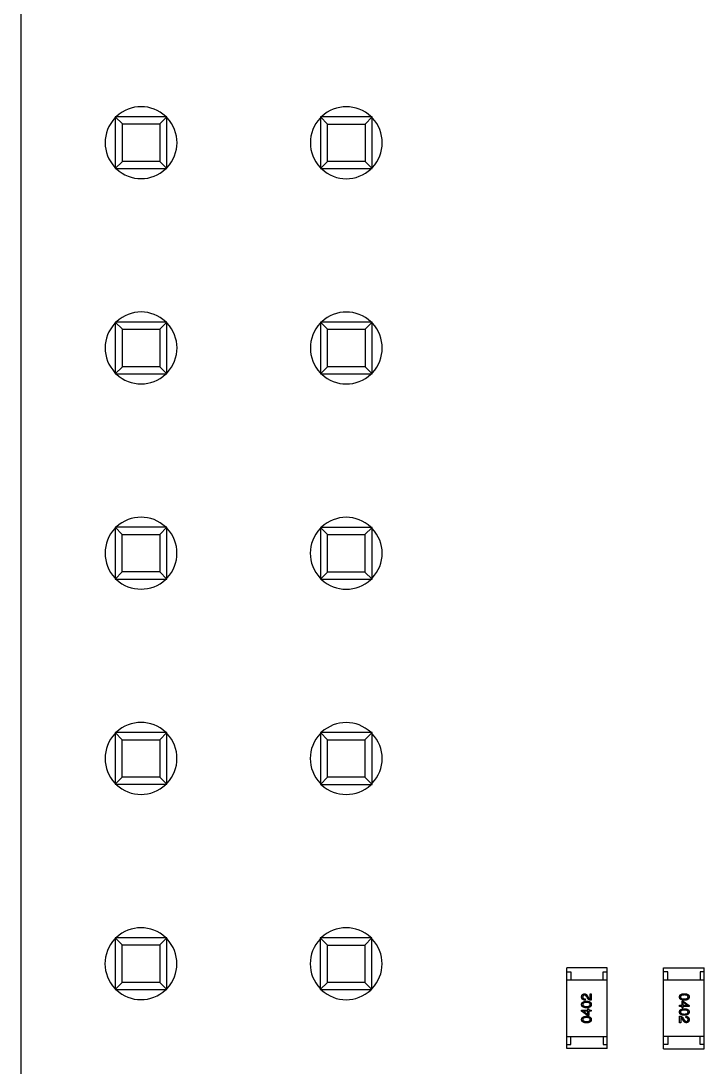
# Model space of a CAD drawing. Header units: inches. Extents: x -29 to 164, y -51 to 83.
# Drawn here: x 113.5 to 121.96, y 19.2 to 32.15 of the extents above; entities that cross this region are included whole.
import ezdxf

# ---------------------------------------------------------------- set-up
doc = ezdxf.new("R2010")
doc.units = ezdxf.units.IN
doc.header["$LTSCALE"] = 1.21
doc.header["$MEASUREMENT"] = 0
doc.layers.get('0').update_dxf_attribs({"linetype": 'CONTINUOUS'})

msp = doc.modelspace()

# ---------------------------------------------------------------- linework, layer by layer
at = {"color": 7, "linetype": 'Continuous'}
for p, q in [((113.505, 40.283), (113.505, -5.717)), ((114.672, 30.963), (114.672, 30.323)), ((114.76, 30.875), (114.672, 30.963)), ((115.312, 30.963), (114.672, 30.963)), ((115.224, 30.875), (115.312, 30.963)), ((115.312, 30.323), (115.312, 30.963)), ((117.212, 30.962), (117.212, 30.322)), ((117.3, 30.874), (117.212, 30.962)), ((117.852, 30.962), (117.212, 30.962)), ((117.764, 30.874), (117.852, 30.962)), ((117.852, 30.322), (117.852, 30.962)), ((114.76, 30.411), (114.76, 30.875)), ((114.76, 30.875), (115.224, 30.875)), ((115.224, 30.875), (115.224, 30.411)), ((117.3, 30.41), (117.3, 30.874)), ((117.3, 30.874), (117.764, 30.874)), ((117.764, 30.874), (117.764, 30.41)), ((114.672, 30.323), (114.76, 30.411)), ((114.672, 30.323), (115.312, 30.323)), ((115.224, 30.411), (114.76, 30.411)), ((115.312, 30.323), (115.224, 30.411)), ((117.212, 30.322), (117.3, 30.41)), ((117.212, 30.322), (117.852, 30.322)), ((117.764, 30.41), (117.3, 30.41)), ((117.852, 30.322), (117.764, 30.41)), ((114.672, 28.423), (114.672, 27.783)), ((114.76, 28.335), (114.672, 28.423)), ((115.312, 28.423), (114.672, 28.423)), ((115.224, 28.335), (115.312, 28.423)), ((115.312, 27.783), (115.312, 28.423)), ((117.212, 28.422), (117.212, 27.782)), ((117.3, 28.334), (117.212, 28.422)), ((117.852, 28.422), (117.212, 28.422)), ((117.764, 28.334), (117.852, 28.422)), ((117.852, 27.782), (117.852, 28.422)), ((114.76, 27.871), (114.76, 28.335)), ((114.76, 28.335), (115.224, 28.335)), ((115.224, 28.335), (115.224, 27.871)), ((117.3, 27.87), (117.3, 28.334)), ((117.3, 28.334), (117.764, 28.334)), ((117.764, 28.334), (117.764, 27.87)), ((114.672, 27.783), (114.76, 27.871)), ((115.224, 27.871), (114.76, 27.871)), ((115.312, 27.783), (115.224, 27.871)), ((117.212, 27.782), (117.3, 27.87)), ((117.764, 27.87), (117.3, 27.87)), ((117.852, 27.782), (117.764, 27.87)), ((114.672, 27.783), (115.312, 27.783)), ((117.212, 27.782), (117.852, 27.782)), ((114.671, 25.883), (114.671, 25.243)), ((114.759, 25.795), (114.671, 25.883)), ((115.311, 25.883), (114.671, 25.883)), ((114.759, 25.331), (114.759, 25.795)), ((114.759, 25.795), (115.223, 25.795)), ((115.223, 25.795), (115.311, 25.883)), ((115.223, 25.795), (115.223, 25.331)), ((115.311, 25.243), (115.311, 25.883)), ((117.211, 25.882), (117.211, 25.242)), ((117.299, 25.794), (117.211, 25.882)), ((117.851, 25.882), (117.211, 25.882)), ((117.299, 25.33), (117.299, 25.794)), ((117.299, 25.794), (117.763, 25.794)), ((117.763, 25.794), (117.851, 25.882)), ((117.763, 25.794), (117.763, 25.33)), ((117.851, 25.242), (117.851, 25.882)), ((114.671, 25.243), (114.759, 25.331)), ((115.223, 25.331), (114.759, 25.331)), ((115.311, 25.243), (115.223, 25.331)), ((117.211, 25.242), (117.299, 25.33)), ((117.763, 25.33), (117.299, 25.33)), ((117.851, 25.242), (117.763, 25.33)), ((114.671, 25.243), (115.311, 25.243)), ((117.211, 25.242), (117.851, 25.242)), ((114.671, 23.343), (114.671, 22.703)), ((114.759, 23.255), (114.671, 23.343)), ((115.311, 23.343), (114.671, 23.343)), ((115.223, 23.255), (115.311, 23.343)), ((115.311, 22.703), (115.311, 23.343)), ((117.211, 23.342), (117.211, 22.702)), ((117.299, 23.254), (117.211, 23.342)), ((117.851, 23.342), (117.211, 23.342)), ((117.763, 23.254), (117.851, 23.342)), ((117.851, 22.702), (117.851, 23.342)), ((114.759, 22.791), (114.759, 23.255)), ((114.759, 23.255), (115.223, 23.255)), ((115.223, 23.255), (115.222, 22.791)), ((117.299, 22.79), (117.299, 23.254)), ((117.299, 23.254), (117.763, 23.254)), ((117.763, 23.254), (117.762, 22.79)), ((114.671, 22.703), (114.759, 22.791)), ((115.222, 22.791), (114.759, 22.791)), ((115.311, 22.703), (115.222, 22.791)), ((117.211, 22.702), (117.299, 22.79)), ((117.762, 22.79), (117.299, 22.79)), ((117.851, 22.702), (117.762, 22.79)), ((114.671, 22.703), (115.311, 22.703)), ((117.211, 22.702), (117.851, 22.702)), ((114.67, 20.803), (114.67, 20.163)), ((114.758, 20.715), (114.67, 20.803)), ((115.31, 20.803), (114.67, 20.803)), ((114.758, 20.251), (114.758, 20.715)), ((114.758, 20.715), (115.222, 20.715)), ((115.222, 20.715), (115.31, 20.803)), ((115.222, 20.715), (115.222, 20.251)), ((115.31, 20.163), (115.31, 20.803)), ((117.21, 20.802), (117.21, 20.162)), ((117.298, 20.714), (117.21, 20.802)), ((117.85, 20.802), (117.21, 20.802)), ((117.298, 20.25), (117.298, 20.714)), ((117.298, 20.714), (117.762, 20.714)), ((117.762, 20.714), (117.85, 20.802)), ((117.762, 20.714), (117.762, 20.25)), ((117.85, 20.162), (117.85, 20.802)), ((120.26, 19.432), (120.26, 20.432)), ((120.76, 20.432), (120.26, 20.432)), ((120.26, 20.382), (120.31, 20.382)), ((120.31, 20.382), (120.31, 20.282)), ((120.71, 20.282), (120.71, 20.382)), ((120.71, 20.382), (120.76, 20.382)), ((120.76, 19.432), (120.76, 20.432)), ((121.46, 19.431), (121.46, 20.431)), ((121.46, 20.431), (121.96, 20.431)), ((121.51, 20.381), (121.46, 20.381)), ((121.51, 20.281), (121.51, 20.381)), ((121.91, 20.381), (121.91, 20.281)), ((121.96, 20.381), (121.91, 20.381)), ((121.96, 19.431), (121.96, 20.431)), ((114.67, 20.163), (114.758, 20.251)), ((115.222, 20.251), (114.758, 20.251)), ((115.31, 20.163), (115.222, 20.251)), ((117.21, 20.162), (117.298, 20.25)), ((117.762, 20.25), (117.298, 20.25)), ((117.85, 20.162), (117.762, 20.25)), ((120.26, 20.282), (120.76, 20.282)), ((121.96, 20.281), (121.46, 20.281)), ((114.67, 20.163), (115.31, 20.163)), ((117.21, 20.162), (117.85, 20.162)), ((120.516, 20.057), (120.507, 20.073)), ((120.519, 20.078), (120.526, 20.066)), ((120.549, 20.046), (120.549, 20.11)), ((120.549, 20.11), (120.562, 20.11)), ((120.562, 20.11), (120.562, 20.03)), ((120.487, 20.047), (120.487, 20.032)), ((121.658, 19.954), (121.658, 19.969)), ((121.658, 19.969), (121.687, 19.969)), ((121.687, 19.954), (121.658, 19.954)), ((121.687, 19.969), (121.687, 20.021)), ((121.687, 20.021), (121.701, 20.021)), ((121.687, 19.937), (121.687, 19.954)), ((121.699, 20.007), (121.699, 19.969)), ((121.753, 19.97), (121.699, 20.007)), ((121.699, 19.969), (121.753, 19.969)), ((121.699, 19.954), (121.699, 19.937)), ((121.776, 19.954), (121.699, 19.954)), ((121.701, 20.021), (121.776, 19.967)), ((121.753, 19.969), (121.753, 19.97)), ((121.776, 19.967), (121.776, 19.954)), ((120.444, 19.896), (120.444, 19.909)), ((120.444, 19.909), (120.521, 19.909)), ((120.519, 19.842), (120.444, 19.896)), ((120.467, 19.894), (120.467, 19.894)), ((120.467, 19.894), (120.521, 19.856)), ((120.521, 19.894), (120.467, 19.894)), ((120.533, 19.842), (120.519, 19.842)), ((120.521, 19.909), (120.521, 19.926)), ((120.521, 19.926), (120.533, 19.926)), ((120.521, 19.856), (120.521, 19.894)), ((120.533, 19.926), (120.533, 19.909)), ((120.533, 19.909), (120.562, 19.909)), ((120.533, 19.894), (120.533, 19.842)), ((120.562, 19.894), (120.533, 19.894)), ((120.562, 19.909), (120.562, 19.894)), ((121.658, 19.753), (121.658, 19.834)), ((121.672, 19.817), (121.671, 19.753)), ((121.699, 19.937), (121.687, 19.937)), ((121.733, 19.816), (121.733, 19.831)), ((121.671, 19.753), (121.658, 19.753)), ((121.701, 19.785), (121.694, 19.797)), ((121.704, 19.806), (121.713, 19.79)), ((120.26, 19.582), (120.76, 19.582)), ((120.31, 19.482), (120.31, 19.582)), ((120.71, 19.582), (120.71, 19.482)), ((121.96, 19.581), (121.46, 19.581)), ((121.51, 19.581), (121.51, 19.481)), ((121.91, 19.481), (121.91, 19.581)), ((120.26, 19.482), (120.31, 19.482)), ((120.76, 19.432), (120.26, 19.432)), ((120.71, 19.482), (120.76, 19.482)), ((121.51, 19.481), (121.46, 19.481)), ((121.46, 19.431), (121.96, 19.431)), ((121.96, 19.481), (121.91, 19.481))]:
    msp.add_line(p, q, dxfattribs=at)
for centre, start, end in [((114.992, 30.643), 46.8548, 133.1203), ((117.532, 30.642), 46.8548, 133.1203), ((114.992, 30.643), 136.534, 223.4753), ((114.992, 30.643), 316.534, 43.4753), ((117.532, 30.642), 136.534, 223.4753), ((117.532, 30.642), 316.534, 43.4753), ((114.992, 30.643), 226.8548, 313.1203), ((117.532, 30.642), 226.8548, 313.1203), ((114.992, 28.103), 46.8548, 133.1203), ((117.532, 28.102), 46.8548, 133.1203), ((114.992, 28.103), 136.534, 223.4753), ((114.992, 28.103), 316.534, 43.4753), ((117.532, 28.102), 136.534, 223.4753), ((117.532, 28.102), 316.534, 43.4753), ((114.992, 28.103), 226.8548, 313.1203), ((117.532, 28.102), 226.8548, 313.1203), ((114.991, 25.563), 46.8548, 133.1203), ((117.531, 25.562), 46.8548, 133.1203), ((114.991, 25.563), 136.534, 223.4753), ((114.991, 25.563), 316.534, 43.4753), ((117.531, 25.562), 136.534, 223.4753), ((117.531, 25.562), 316.534, 43.4753), ((114.991, 25.563), 226.8548, 313.1203), ((117.531, 25.562), 226.8548, 313.1203), ((114.991, 23.023), 46.8548, 133.1203), ((117.531, 23.022), 46.8548, 133.1203), ((114.991, 23.023), 136.534, 223.4753), ((114.991, 23.023), 316.534, 43.4753), ((117.531, 23.022), 136.534, 223.4753), ((117.531, 23.022), 316.534, 43.4753), ((114.991, 23.023), 226.8548, 313.1203), ((117.531, 23.022), 226.8548, 313.1203), ((114.99, 20.483), 46.8548, 133.1203), ((117.53, 20.482), 46.8548, 133.1203), ((114.99, 20.483), 136.534, 223.4753), ((114.99, 20.483), 316.534, 43.4753), ((117.53, 20.482), 136.534, 223.4753), ((117.53, 20.482), 316.534, 43.4753), ((114.99, 20.483), 226.8548, 313.1203), ((117.53, 20.482), 226.8548, 313.1203)]:
    msp.add_arc(centre, 0.445, start, end, dxfattribs=at)
for points, knots in [([(120.444, 20.073), (120.444, 20.074), (120.445, 20.077), (120.445, 20.081), (120.446, 20.085), (120.447, 20.088), (120.448, 20.092), (120.45, 20.095), (120.452, 20.097), (120.454, 20.1), (120.456, 20.102), (120.459, 20.104), (120.462, 20.106), (120.465, 20.107), (120.468, 20.108), (120.472, 20.109), (120.476, 20.11), (120.478, 20.11), (120.48, 20.11)], [0, 0, 0, 0, 0.074847, 0.14558, 0.212628, 0.276599, 0.337792, 0.396608, 0.453638, 0.509854, 0.565589, 0.621545, 0.678777, 0.737222, 0.798388, 0.862259, 0.929312, 1, 1, 1, 1]), ([(120.487, 20.032), (120.485, 20.032), (120.482, 20.032), (120.477, 20.033), (120.473, 20.034), (120.469, 20.035), (120.465, 20.036), (120.462, 20.038), (120.458, 20.04), (120.456, 20.043), (120.453, 20.045), (120.451, 20.048), (120.449, 20.052), (120.447, 20.055), (120.446, 20.059), (120.445, 20.064), (120.444, 20.068), (120.444, 20.071), (120.444, 20.073)], [0, 0, 0, 0, 0.074935, 0.145873, 0.212498, 0.27598, 0.33603, 0.394042, 0.450372, 0.505546, 0.560812, 0.616481, 0.673265, 0.732328, 0.7938, 0.858943, 0.92718, 1, 1, 1, 1]), ([(120.479, 20.095), (120.478, 20.094), (120.477, 20.094), (120.474, 20.094), (120.472, 20.093), (120.47, 20.093), (120.468, 20.092), (120.467, 20.091), (120.465, 20.089), (120.464, 20.088), (120.462, 20.086), (120.461, 20.085), (120.46, 20.083), (120.46, 20.081), (120.459, 20.078), (120.458, 20.076), (120.458, 20.074), (120.458, 20.072), (120.458, 20.071)], [0, 0, 0, 0, 0.069456, 0.136175, 0.198596, 0.258993, 0.316838, 0.37342, 0.428889, 0.48454, 0.540119, 0.597644, 0.65702, 0.718534, 0.783117, 0.851564, 0.923888, 1, 1, 1, 1]), ([(120.458, 20.071), (120.458, 20.07), (120.458, 20.068), (120.458, 20.066), (120.459, 20.063), (120.46, 20.061), (120.461, 20.059), (120.462, 20.057), (120.464, 20.055), (120.465, 20.053), (120.467, 20.052), (120.469, 20.051), (120.472, 20.05), (120.474, 20.049), (120.477, 20.048), (120.48, 20.048), (120.483, 20.047), (120.486, 20.047), (120.487, 20.047)], [0, 0, 0, 0, 0.065945, 0.127767, 0.186553, 0.242898, 0.297728, 0.351599, 0.404854, 0.459191, 0.515338, 0.573322, 0.634405, 0.698538, 0.767039, 0.84022, 0.917406, 1, 1, 1, 1]), ([(120.507, 20.073), (120.506, 20.074), (120.505, 20.076), (120.504, 20.078), (120.502, 20.081), (120.5, 20.083), (120.499, 20.085), (120.497, 20.087), (120.496, 20.088), (120.494, 20.09), (120.492, 20.091), (120.49, 20.092), (120.488, 20.093), (120.487, 20.094), (120.485, 20.094), (120.483, 20.094), (120.481, 20.095), (120.48, 20.095), (120.479, 20.095)], [0, 0, 0, 0, 0.084365, 0.165386, 0.24176, 0.314729, 0.38433, 0.449952, 0.513164, 0.5734, 0.630824, 0.68644, 0.740136, 0.792605, 0.844515, 0.896112, 0.947763, 1, 1, 1, 1]), ([(120.48, 20.11), (120.481, 20.11), (120.483, 20.11), (120.486, 20.11), (120.488, 20.11), (120.491, 20.109), (120.494, 20.108), (120.497, 20.106), (120.499, 20.105), (120.502, 20.103), (120.504, 20.101), (120.506, 20.098), (120.509, 20.096), (120.511, 20.093), (120.513, 20.089), (120.515, 20.086), (120.517, 20.082), (120.518, 20.079), (120.519, 20.078)], [0, 0, 0, 0, 0.055083, 0.109453, 0.162685, 0.21614, 0.26961, 0.324284, 0.380202, 0.437433, 0.497084, 0.559152, 0.624288, 0.692446, 0.763862, 0.838743, 0.917269, 1, 1, 1, 1]), ([(121.656, 20.071), (121.656, 20.073), (121.656, 20.076), (121.657, 20.081), (121.658, 20.085), (121.66, 20.089), (121.662, 20.092), (121.664, 20.096), (121.667, 20.099), (121.671, 20.101), (121.675, 20.104), (121.679, 20.106), (121.684, 20.108), (121.689, 20.109), (121.695, 20.11), (121.701, 20.111), (121.708, 20.112), (121.712, 20.112), (121.715, 20.112)], [0, 0, 0, 0, 0.059135, 0.115606, 0.169241, 0.221578, 0.273261, 0.324749, 0.377329, 0.431642, 0.488541, 0.548597, 0.612232, 0.680174, 0.752504, 0.829777, 0.912307, 1, 1, 1, 1]), ([(121.715, 20.031), (121.712, 20.031), (121.708, 20.031), (121.701, 20.031), (121.695, 20.032), (121.689, 20.034), (121.684, 20.035), (121.679, 20.037), (121.675, 20.039), (121.671, 20.041), (121.667, 20.044), (121.664, 20.047), (121.662, 20.05), (121.66, 20.054), (121.658, 20.058), (121.657, 20.062), (121.656, 20.067), (121.656, 20.07), (121.656, 20.071)], [0, 0, 0, 0, 0.08769, 0.170218, 0.24749, 0.319818, 0.387758, 0.451391, 0.511445, 0.568185, 0.622681, 0.67526, 0.726746, 0.778428, 0.830764, 0.884397, 0.940866, 1, 1, 1, 1]), ([(121.715, 20.096), (121.713, 20.096), (121.709, 20.096), (121.704, 20.095), (121.699, 20.095), (121.694, 20.094), (121.69, 20.093), (121.686, 20.092), (121.683, 20.091), (121.679, 20.09), (121.677, 20.088), (121.674, 20.086), (121.672, 20.084), (121.671, 20.082), (121.669, 20.08), (121.668, 20.077), (121.668, 20.074), (121.668, 20.072), (121.668, 20.071)], [0, 0, 0, 0, 0.096457, 0.187288, 0.27178, 0.350132, 0.423455, 0.491343, 0.554037, 0.612253, 0.666313, 0.717038, 0.764921, 0.811214, 0.856775, 0.902988, 0.950234, 1, 1, 1, 1]), ([(121.668, 20.071), (121.668, 20.07), (121.668, 20.068), (121.668, 20.065), (121.669, 20.063), (121.671, 20.06), (121.672, 20.058), (121.675, 20.056), (121.677, 20.054), (121.68, 20.053), (121.683, 20.051), (121.686, 20.05), (121.69, 20.049), (121.695, 20.048), (121.699, 20.047), (121.704, 20.047), (121.709, 20.046), (121.713, 20.046), (121.715, 20.046)], [0, 0, 0, 0, 0.050879, 0.099377, 0.146973, 0.193618, 0.240619, 0.289461, 0.34047, 0.395283, 0.453059, 0.515633, 0.582666, 0.655287, 0.732971, 0.815933, 0.905166, 1, 1, 1, 1]), ([(121.715, 20.112), (121.717, 20.112), (121.722, 20.112), (121.729, 20.111), (121.735, 20.11), (121.741, 20.109), (121.747, 20.108), (121.752, 20.106), (121.756, 20.104), (121.76, 20.101), (121.764, 20.099), (121.767, 20.096), (121.77, 20.092), (121.772, 20.089), (121.774, 20.085), (121.775, 20.08), (121.776, 20.076), (121.776, 20.073), (121.776, 20.071)], [0, 0, 0, 0, 0.088823, 0.172287, 0.250296, 0.323438, 0.392244, 0.456221, 0.516635, 0.573871, 0.628, 0.680335, 0.731489, 0.782557, 0.834044, 0.886738, 0.942089, 1, 1, 1, 1]), ([(121.762, 20.071), (121.762, 20.072), (121.762, 20.074), (121.761, 20.077), (121.76, 20.08), (121.759, 20.082), (121.757, 20.084), (121.755, 20.086), (121.753, 20.088), (121.75, 20.09), (121.747, 20.091), (121.744, 20.092), (121.74, 20.093), (121.735, 20.094), (121.731, 20.095), (121.726, 20.095), (121.72, 20.096), (121.717, 20.096), (121.715, 20.096)], [0, 0, 0, 0, 0.049764, 0.097007, 0.143217, 0.188577, 0.235116, 0.282997, 0.333719, 0.387776, 0.445989, 0.508679, 0.576563, 0.649481, 0.728235, 0.812722, 0.903548, 1, 1, 1, 1]), ([(121.715, 20.046), (121.717, 20.046), (121.72, 20.046), (121.726, 20.047), (121.731, 20.047), (121.735, 20.048), (121.74, 20.049), (121.744, 20.05), (121.747, 20.051), (121.75, 20.053), (121.753, 20.054), (121.755, 20.056), (121.757, 20.058), (121.759, 20.06), (121.76, 20.063), (121.761, 20.065), (121.762, 20.068), (121.762, 20.07), (121.762, 20.071)], [0, 0, 0, 0, 0.095719, 0.185854, 0.269738, 0.347952, 0.420315, 0.487894, 0.550245, 0.608186, 0.662454, 0.713283, 0.761375, 0.808209, 0.854301, 0.901312, 0.949396, 1, 1, 1, 1]), ([(121.776, 20.071), (121.776, 20.07), (121.776, 20.067), (121.775, 20.062), (121.773, 20.058), (121.772, 20.054), (121.769, 20.051), (121.767, 20.047), (121.764, 20.044), (121.76, 20.042), (121.756, 20.039), (121.751, 20.037), (121.746, 20.035), (121.741, 20.034), (121.735, 20.033), (121.729, 20.032), (121.722, 20.031), (121.717, 20.031), (121.715, 20.031)], [0, 0, 0, 0, 0.057415, 0.112361, 0.16496, 0.216437, 0.267441, 0.318839, 0.371478, 0.426325, 0.483626, 0.544235, 0.608673, 0.677374, 0.750405, 0.828394, 0.911525, 1, 1, 1, 1]), ([(120.444, 19.978), (120.444, 19.98), (120.445, 19.983), (120.445, 19.987), (120.447, 19.992), (120.448, 19.995), (120.451, 19.999), (120.453, 20.002), (120.457, 20.005), (120.46, 20.008), (120.464, 20.01), (120.469, 20.012), (120.474, 20.014), (120.479, 20.016), (120.485, 20.017), (120.491, 20.018), (120.498, 20.019), (120.503, 20.019), (120.505, 20.019)], [0, 0, 0, 0, 0.057415, 0.112361, 0.16496, 0.216437, 0.267441, 0.318839, 0.371478, 0.426325, 0.483626, 0.544235, 0.608673, 0.677374, 0.750405, 0.828394, 0.911525, 1, 1, 1, 1]), ([(120.505, 19.938), (120.503, 19.938), (120.498, 19.938), (120.491, 19.938), (120.485, 19.939), (120.479, 19.941), (120.473, 19.942), (120.468, 19.944), (120.464, 19.946), (120.46, 19.948), (120.456, 19.951), (120.453, 19.954), (120.45, 19.957), (120.448, 19.961), (120.447, 19.965), (120.445, 19.969), (120.444, 19.974), (120.444, 19.977), (120.444, 19.978)], [0, 0, 0, 0, 0.088823, 0.172287, 0.250296, 0.323438, 0.392244, 0.456221, 0.516635, 0.573871, 0.628, 0.680335, 0.731489, 0.782557, 0.834044, 0.886738, 0.942089, 1, 1, 1, 1]), ([(120.505, 20.003), (120.503, 20.003), (120.5, 20.003), (120.494, 20.003), (120.489, 20.002), (120.485, 20.002), (120.48, 20.001), (120.477, 20), (120.473, 19.999), (120.47, 19.997), (120.467, 19.995), (120.465, 19.994), (120.463, 19.991), (120.461, 19.989), (120.46, 19.987), (120.459, 19.984), (120.458, 19.981), (120.458, 19.979), (120.458, 19.978)], [0, 0, 0, 0, 0.095719, 0.185854, 0.269738, 0.347952, 0.420315, 0.487894, 0.550245, 0.608186, 0.662454, 0.713283, 0.761375, 0.808209, 0.854301, 0.901312, 0.949396, 1, 1, 1, 1]), ([(120.458, 19.978), (120.458, 19.977), (120.458, 19.975), (120.459, 19.973), (120.46, 19.97), (120.461, 19.968), (120.463, 19.965), (120.465, 19.963), (120.467, 19.962), (120.47, 19.96), (120.473, 19.959), (120.477, 19.957), (120.48, 19.956), (120.485, 19.955), (120.489, 19.955), (120.494, 19.954), (120.5, 19.954), (120.503, 19.954), (120.505, 19.954)], [0, 0, 0, 0, 0.049764, 0.097007, 0.143217, 0.188577, 0.235116, 0.282997, 0.333719, 0.387776, 0.445989, 0.508679, 0.576563, 0.649481, 0.728235, 0.812722, 0.903548, 1, 1, 1, 1]), ([(120.505, 20.019), (120.508, 20.019), (120.512, 20.019), (120.519, 20.018), (120.525, 20.017), (120.531, 20.016), (120.536, 20.015), (120.541, 20.013), (120.545, 20.011), (120.549, 20.008), (120.553, 20.006), (120.556, 20.003), (120.558, 19.999), (120.56, 19.996), (120.562, 19.992), (120.563, 19.987), (120.564, 19.983), (120.564, 19.98), (120.564, 19.978)], [0, 0, 0, 0, 0.08769, 0.170218, 0.24749, 0.319818, 0.387758, 0.451391, 0.511445, 0.568185, 0.622681, 0.67526, 0.726746, 0.778428, 0.830764, 0.884397, 0.940866, 1, 1, 1, 1]), ([(120.552, 19.978), (120.552, 19.979), (120.552, 19.981), (120.552, 19.984), (120.551, 19.987), (120.549, 19.989), (120.548, 19.991), (120.546, 19.994), (120.543, 19.995), (120.54, 19.997), (120.537, 19.999), (120.534, 20), (120.53, 20.001), (120.526, 20.002), (120.521, 20.002), (120.516, 20.003), (120.511, 20.003), (120.507, 20.003), (120.505, 20.003)], [0, 0, 0, 0, 0.050879, 0.099377, 0.146973, 0.193618, 0.240619, 0.289461, 0.34047, 0.395283, 0.453059, 0.515633, 0.582666, 0.655287, 0.732971, 0.815933, 0.905166, 1, 1, 1, 1]), ([(120.505, 19.954), (120.507, 19.954), (120.511, 19.954), (120.516, 19.954), (120.521, 19.955), (120.526, 19.955), (120.53, 19.956), (120.534, 19.957), (120.537, 19.959), (120.541, 19.96), (120.543, 19.962), (120.546, 19.963), (120.548, 19.965), (120.55, 19.968), (120.551, 19.97), (120.552, 19.973), (120.552, 19.975), (120.552, 19.977), (120.552, 19.978)], [0, 0, 0, 0, 0.096457, 0.187288, 0.27178, 0.350132, 0.423455, 0.491343, 0.554037, 0.612253, 0.666313, 0.717038, 0.764921, 0.811214, 0.856775, 0.902988, 0.950234, 1, 1, 1, 1]), ([(120.564, 19.978), (120.564, 19.977), (120.564, 19.974), (120.563, 19.969), (120.562, 19.965), (120.56, 19.961), (120.558, 19.957), (120.556, 19.954), (120.553, 19.951), (120.549, 19.948), (120.545, 19.946), (120.541, 19.944), (120.536, 19.942), (120.531, 19.941), (120.525, 19.939), (120.519, 19.938), (120.512, 19.938), (120.508, 19.938), (120.505, 19.938)], [0, 0, 0, 0, 0.059135, 0.115606, 0.169241, 0.221578, 0.273261, 0.324749, 0.377329, 0.431642, 0.488541, 0.548597, 0.612232, 0.680174, 0.752504, 0.829777, 0.912307, 1, 1, 1, 1]), ([(120.562, 20.03), (120.561, 20.03), (120.558, 20.03), (120.555, 20.03), (120.551, 20.031), (120.547, 20.031), (120.544, 20.032), (120.541, 20.034), (120.538, 20.035), (120.535, 20.037), (120.532, 20.039), (120.529, 20.041), (120.526, 20.043), (120.524, 20.045), (120.522, 20.048), (120.52, 20.051), (120.518, 20.054), (120.516, 20.056), (120.516, 20.057)], [0, 0, 0, 0, 0.069512, 0.136307, 0.201431, 0.265186, 0.327322, 0.388242, 0.448098, 0.507757, 0.566952, 0.626243, 0.686026, 0.745963, 0.807549, 0.869906, 0.934172, 1, 1, 1, 1]), ([(120.526, 20.066), (120.527, 20.064), (120.529, 20.062), (120.531, 20.058), (120.534, 20.055), (120.537, 20.052), (120.539, 20.05), (120.542, 20.048), (120.545, 20.047), (120.547, 20.046), (120.549, 20.046)], [0, 0, 0, 0, 0.158292, 0.304606, 0.440272, 0.565336, 0.681745, 0.791834, 0.896966, 1, 1, 1, 1]), ([(120.444, 19.792), (120.444, 19.793), (120.444, 19.796), (120.445, 19.801), (120.447, 19.805), (120.448, 19.809), (120.451, 19.812), (120.453, 19.816), (120.457, 19.819), (120.46, 19.821), (120.464, 19.824), (120.469, 19.826), (120.474, 19.828), (120.479, 19.829), (120.485, 19.83), (120.491, 19.831), (120.498, 19.832), (120.503, 19.832), (120.505, 19.832)], [0, 0, 0, 0, 0.057415, 0.112361, 0.16496, 0.216437, 0.267441, 0.318839, 0.371478, 0.426325, 0.483626, 0.544235, 0.608673, 0.677374, 0.750405, 0.828394, 0.911525, 1, 1, 1, 1]), ([(120.505, 19.817), (120.503, 19.817), (120.5, 19.817), (120.494, 19.816), (120.489, 19.816), (120.485, 19.815), (120.48, 19.814), (120.476, 19.813), (120.473, 19.812), (120.47, 19.811), (120.467, 19.809), (120.465, 19.807), (120.463, 19.805), (120.461, 19.803), (120.46, 19.8), (120.459, 19.798), (120.458, 19.795), (120.458, 19.793), (120.458, 19.792)], [0, 0, 0, 0, 0.095719, 0.185854, 0.269738, 0.347952, 0.420315, 0.487894, 0.550245, 0.608186, 0.662454, 0.713283, 0.761375, 0.808209, 0.854301, 0.901312, 0.949396, 1, 1, 1, 1]), ([(120.505, 19.832), (120.508, 19.832), (120.512, 19.832), (120.519, 19.832), (120.525, 19.831), (120.531, 19.829), (120.536, 19.828), (120.541, 19.826), (120.545, 19.824), (120.549, 19.822), (120.553, 19.819), (120.556, 19.816), (120.558, 19.813), (120.56, 19.809), (120.562, 19.805), (120.563, 19.801), (120.564, 19.796), (120.564, 19.793), (120.564, 19.792)], [0, 0, 0, 0, 0.08769, 0.170218, 0.24749, 0.319818, 0.387758, 0.451391, 0.511445, 0.568185, 0.622681, 0.67526, 0.726746, 0.778428, 0.830764, 0.884397, 0.940866, 1, 1, 1, 1]), ([(120.552, 19.792), (120.552, 19.793), (120.552, 19.795), (120.552, 19.798), (120.551, 19.8), (120.549, 19.803), (120.548, 19.805), (120.545, 19.807), (120.543, 19.809), (120.54, 19.811), (120.537, 19.812), (120.534, 19.813), (120.53, 19.814), (120.525, 19.815), (120.521, 19.816), (120.516, 19.816), (120.511, 19.817), (120.507, 19.817), (120.505, 19.817)], [0, 0, 0, 0, 0.050879, 0.099377, 0.146973, 0.193618, 0.240619, 0.289461, 0.34047, 0.395283, 0.453059, 0.515633, 0.582666, 0.655287, 0.732971, 0.815933, 0.905166, 1, 1, 1, 1]), ([(121.656, 19.885), (121.656, 19.886), (121.656, 19.889), (121.657, 19.894), (121.658, 19.898), (121.66, 19.902), (121.662, 19.906), (121.664, 19.909), (121.667, 19.912), (121.671, 19.915), (121.675, 19.917), (121.679, 19.919), (121.684, 19.921), (121.689, 19.922), (121.695, 19.924), (121.701, 19.925), (121.708, 19.925), (121.712, 19.925), (121.715, 19.925)], [0, 0, 0, 0, 0.059135, 0.115606, 0.169241, 0.221578, 0.273261, 0.324749, 0.377329, 0.431642, 0.488541, 0.548597, 0.612232, 0.680174, 0.752504, 0.829777, 0.912307, 1, 1, 1, 1]), ([(121.715, 19.844), (121.712, 19.844), (121.708, 19.844), (121.701, 19.845), (121.695, 19.846), (121.689, 19.847), (121.684, 19.849), (121.679, 19.85), (121.675, 19.852), (121.671, 19.855), (121.667, 19.858), (121.664, 19.861), (121.662, 19.864), (121.66, 19.867), (121.658, 19.871), (121.657, 19.876), (121.656, 19.88), (121.656, 19.883), (121.656, 19.885)], [0, 0, 0, 0, 0.08769, 0.170218, 0.24749, 0.319818, 0.387758, 0.451391, 0.511445, 0.568185, 0.622681, 0.67526, 0.726746, 0.778428, 0.830764, 0.884397, 0.940866, 1, 1, 1, 1]), ([(121.658, 19.834), (121.659, 19.833), (121.662, 19.833), (121.665, 19.833), (121.669, 19.832), (121.673, 19.832), (121.676, 19.831), (121.679, 19.829), (121.682, 19.828), (121.685, 19.826), (121.688, 19.824), (121.691, 19.822), (121.694, 19.82), (121.696, 19.818), (121.698, 19.815), (121.7, 19.812), (121.702, 19.809), (121.704, 19.807), (121.704, 19.806)], [0, 0, 0, 0, 0.069512, 0.136307, 0.201431, 0.265186, 0.327322, 0.388242, 0.448098, 0.507757, 0.566952, 0.626243, 0.686026, 0.745963, 0.807549, 0.869906, 0.934172, 1, 1, 1, 1]), ([(121.715, 19.909), (121.713, 19.909), (121.709, 19.909), (121.704, 19.909), (121.699, 19.908), (121.694, 19.908), (121.69, 19.907), (121.686, 19.906), (121.683, 19.904), (121.679, 19.903), (121.677, 19.901), (121.674, 19.9), (121.672, 19.898), (121.671, 19.895), (121.669, 19.893), (121.668, 19.89), (121.668, 19.888), (121.668, 19.886), (121.668, 19.885)], [0, 0, 0, 0, 0.096457, 0.187288, 0.27178, 0.350132, 0.423455, 0.491343, 0.554037, 0.612253, 0.666313, 0.717038, 0.764921, 0.811214, 0.856775, 0.902988, 0.950234, 1, 1, 1, 1]), ([(121.668, 19.885), (121.668, 19.884), (121.668, 19.882), (121.668, 19.879), (121.669, 19.876), (121.671, 19.874), (121.672, 19.872), (121.675, 19.87), (121.677, 19.868), (121.68, 19.866), (121.683, 19.865), (121.686, 19.863), (121.69, 19.862), (121.694, 19.861), (121.699, 19.861), (121.704, 19.86), (121.709, 19.86), (121.713, 19.86), (121.715, 19.86)], [0, 0, 0, 0, 0.050879, 0.099377, 0.146973, 0.193618, 0.240619, 0.289461, 0.34047, 0.395283, 0.453059, 0.515633, 0.582666, 0.655287, 0.732971, 0.815933, 0.905166, 1, 1, 1, 1]), ([(121.694, 19.797), (121.693, 19.799), (121.691, 19.802), (121.689, 19.805), (121.686, 19.808), (121.683, 19.811), (121.681, 19.813), (121.678, 19.815), (121.675, 19.816), (121.673, 19.817), (121.672, 19.817)], [0, 0, 0, 0, 0.158292, 0.304606, 0.440272, 0.565336, 0.681745, 0.791834, 0.896966, 1, 1, 1, 1]), ([(121.715, 19.925), (121.717, 19.925), (121.722, 19.925), (121.729, 19.925), (121.735, 19.924), (121.741, 19.922), (121.747, 19.921), (121.752, 19.919), (121.756, 19.917), (121.76, 19.915), (121.764, 19.912), (121.767, 19.909), (121.77, 19.906), (121.772, 19.902), (121.774, 19.898), (121.775, 19.894), (121.776, 19.889), (121.776, 19.886), (121.776, 19.885)], [0, 0, 0, 0, 0.088823, 0.172287, 0.250296, 0.323438, 0.392244, 0.456221, 0.516635, 0.573871, 0.628, 0.680335, 0.731489, 0.782557, 0.834044, 0.886738, 0.942089, 1, 1, 1, 1]), ([(121.762, 19.885), (121.762, 19.886), (121.762, 19.888), (121.761, 19.89), (121.76, 19.893), (121.759, 19.895), (121.757, 19.898), (121.755, 19.9), (121.753, 19.901), (121.75, 19.903), (121.747, 19.904), (121.744, 19.906), (121.74, 19.907), (121.735, 19.908), (121.731, 19.908), (121.726, 19.909), (121.72, 19.909), (121.717, 19.909), (121.715, 19.909)], [0, 0, 0, 0, 0.049764, 0.097007, 0.143217, 0.188577, 0.235116, 0.282997, 0.333719, 0.387776, 0.445989, 0.508679, 0.576563, 0.649481, 0.728235, 0.812722, 0.903548, 1, 1, 1, 1]), ([(121.715, 19.86), (121.717, 19.86), (121.72, 19.86), (121.726, 19.86), (121.731, 19.861), (121.735, 19.861), (121.74, 19.862), (121.743, 19.863), (121.747, 19.865), (121.75, 19.866), (121.753, 19.868), (121.755, 19.87), (121.757, 19.872), (121.759, 19.874), (121.76, 19.876), (121.761, 19.879), (121.762, 19.882), (121.762, 19.884), (121.762, 19.885)], [0, 0, 0, 0, 0.095719, 0.185854, 0.269738, 0.347952, 0.420315, 0.487894, 0.550245, 0.608186, 0.662454, 0.713283, 0.761375, 0.808209, 0.854301, 0.901312, 0.949396, 1, 1, 1, 1]), ([(121.776, 19.885), (121.776, 19.883), (121.776, 19.88), (121.775, 19.876), (121.773, 19.872), (121.772, 19.868), (121.769, 19.864), (121.767, 19.861), (121.763, 19.858), (121.76, 19.855), (121.756, 19.853), (121.751, 19.851), (121.746, 19.849), (121.741, 19.847), (121.735, 19.846), (121.729, 19.845), (121.722, 19.844), (121.717, 19.844), (121.715, 19.844)], [0, 0, 0, 0, 0.057415, 0.112361, 0.16496, 0.216437, 0.267441, 0.318839, 0.371478, 0.426325, 0.483626, 0.544235, 0.608673, 0.677374, 0.750405, 0.828394, 0.911525, 1, 1, 1, 1]), ([(121.733, 19.831), (121.735, 19.831), (121.738, 19.831), (121.743, 19.83), (121.747, 19.829), (121.751, 19.828), (121.755, 19.827), (121.759, 19.825), (121.762, 19.823), (121.764, 19.82), (121.767, 19.818), (121.769, 19.815), (121.771, 19.811), (121.773, 19.808), (121.774, 19.804), (121.775, 19.8), (121.776, 19.795), (121.776, 19.792), (121.776, 19.79)], [0, 0, 0, 0, 0.074935, 0.145873, 0.212498, 0.27598, 0.33603, 0.394042, 0.450372, 0.505546, 0.560812, 0.616481, 0.673265, 0.732328, 0.7938, 0.858943, 0.92718, 1, 1, 1, 1]), ([(121.762, 19.792), (121.762, 19.793), (121.762, 19.795), (121.762, 19.798), (121.761, 19.8), (121.76, 19.802), (121.759, 19.804), (121.758, 19.806), (121.757, 19.808), (121.755, 19.81), (121.753, 19.811), (121.751, 19.812), (121.748, 19.813), (121.746, 19.814), (121.743, 19.815), (121.74, 19.815), (121.737, 19.816), (121.734, 19.816), (121.733, 19.816)], [0, 0, 0, 0, 0.065945, 0.127767, 0.186553, 0.242898, 0.297728, 0.351599, 0.404854, 0.459191, 0.515338, 0.573322, 0.634405, 0.698538, 0.767039, 0.84022, 0.917406, 1, 1, 1, 1]), ([(120.505, 19.751), (120.503, 19.751), (120.498, 19.751), (120.491, 19.752), (120.485, 19.753), (120.479, 19.754), (120.473, 19.756), (120.468, 19.757), (120.464, 19.759), (120.46, 19.762), (120.456, 19.765), (120.453, 19.768), (120.45, 19.771), (120.448, 19.774), (120.446, 19.778), (120.445, 19.783), (120.444, 19.787), (120.444, 19.79), (120.444, 19.792)], [0, 0, 0, 0, 0.088823, 0.172287, 0.250296, 0.323438, 0.392244, 0.456221, 0.516635, 0.573871, 0.628, 0.680335, 0.731489, 0.782557, 0.834044, 0.886738, 0.942089, 1, 1, 1, 1]), ([(120.458, 19.792), (120.458, 19.791), (120.458, 19.789), (120.459, 19.786), (120.46, 19.784), (120.461, 19.781), (120.463, 19.779), (120.465, 19.777), (120.467, 19.775), (120.47, 19.774), (120.473, 19.772), (120.476, 19.771), (120.48, 19.77), (120.485, 19.769), (120.489, 19.768), (120.494, 19.768), (120.5, 19.768), (120.503, 19.768), (120.505, 19.768)], [0, 0, 0, 0, 0.049764, 0.097007, 0.143217, 0.188577, 0.235116, 0.282997, 0.333719, 0.387776, 0.445989, 0.508679, 0.576563, 0.649481, 0.728235, 0.812722, 0.903548, 1, 1, 1, 1]), ([(120.505, 19.768), (120.507, 19.768), (120.511, 19.768), (120.516, 19.768), (120.521, 19.768), (120.526, 19.769), (120.53, 19.77), (120.534, 19.771), (120.537, 19.772), (120.541, 19.773), (120.543, 19.775), (120.546, 19.777), (120.548, 19.779), (120.549, 19.781), (120.551, 19.783), (120.552, 19.786), (120.552, 19.789), (120.552, 19.791), (120.552, 19.792)], [0, 0, 0, 0, 0.096457, 0.187288, 0.27178, 0.350132, 0.423455, 0.491343, 0.554037, 0.612253, 0.666313, 0.717038, 0.764921, 0.811214, 0.856775, 0.902988, 0.950234, 1, 1, 1, 1]), ([(120.564, 19.792), (120.564, 19.79), (120.564, 19.787), (120.563, 19.783), (120.562, 19.778), (120.56, 19.774), (120.558, 19.771), (120.556, 19.768), (120.553, 19.765), (120.549, 19.762), (120.545, 19.759), (120.541, 19.757), (120.536, 19.756), (120.531, 19.754), (120.525, 19.753), (120.519, 19.752), (120.512, 19.751), (120.508, 19.751), (120.505, 19.751)], [0, 0, 0, 0, 0.059135, 0.115606, 0.169241, 0.221578, 0.273261, 0.324749, 0.377329, 0.431642, 0.488541, 0.548597, 0.612232, 0.680174, 0.752504, 0.829777, 0.912307, 1, 1, 1, 1]), ([(121.74, 19.753), (121.739, 19.753), (121.737, 19.753), (121.734, 19.753), (121.732, 19.754), (121.729, 19.754), (121.726, 19.755), (121.723, 19.757), (121.721, 19.758), (121.718, 19.76), (121.716, 19.762), (121.714, 19.765), (121.711, 19.767), (121.709, 19.77), (121.707, 19.774), (121.705, 19.777), (121.703, 19.781), (121.702, 19.784), (121.701, 19.785)], [0, 0, 0, 0, 0.055083, 0.109453, 0.162685, 0.21614, 0.26961, 0.324284, 0.380202, 0.437433, 0.497084, 0.559152, 0.624288, 0.692446, 0.763862, 0.838743, 0.917269, 1, 1, 1, 1]), ([(121.713, 19.79), (121.714, 19.789), (121.715, 19.787), (121.716, 19.785), (121.718, 19.782), (121.72, 19.78), (121.721, 19.778), (121.723, 19.776), (121.724, 19.775), (121.726, 19.773), (121.728, 19.772), (121.73, 19.771), (121.732, 19.77), (121.733, 19.769), (121.735, 19.769), (121.737, 19.769), (121.739, 19.768), (121.74, 19.769), (121.741, 19.769)], [0, 0, 0, 0, 0.084365, 0.165386, 0.24176, 0.314729, 0.38433, 0.449952, 0.513164, 0.5734, 0.630824, 0.68644, 0.740136, 0.792605, 0.844515, 0.896112, 0.947763, 1, 1, 1, 1]), ([(121.776, 19.79), (121.776, 19.789), (121.775, 19.786), (121.775, 19.782), (121.774, 19.778), (121.773, 19.775), (121.772, 19.771), (121.77, 19.768), (121.768, 19.766), (121.766, 19.763), (121.764, 19.761), (121.761, 19.759), (121.758, 19.757), (121.755, 19.756), (121.752, 19.755), (121.748, 19.754), (121.744, 19.753), (121.742, 19.753), (121.74, 19.753)], [0, 0, 0, 0, 0.074847, 0.14558, 0.212628, 0.276599, 0.337792, 0.396608, 0.453638, 0.509854, 0.565589, 0.621545, 0.678777, 0.737222, 0.798388, 0.862259, 0.929312, 1, 1, 1, 1]), ([(121.741, 19.769), (121.742, 19.769), (121.743, 19.769), (121.746, 19.769), (121.748, 19.77), (121.75, 19.77), (121.752, 19.771), (121.754, 19.772), (121.755, 19.774), (121.756, 19.775), (121.758, 19.777), (121.759, 19.778), (121.76, 19.78), (121.76, 19.782), (121.761, 19.785), (121.762, 19.787), (121.762, 19.79), (121.762, 19.791), (121.762, 19.792)], [0, 0, 0, 0, 0.069456, 0.136175, 0.198596, 0.258993, 0.316838, 0.37342, 0.428889, 0.48454, 0.540119, 0.597644, 0.65702, 0.718534, 0.783117, 0.851564, 0.923888, 1, 1, 1, 1])]:
    msp.add_open_spline(points, degree=3, knots=knots, dxfattribs=at)

doc.saveas('drawing.dxf')
